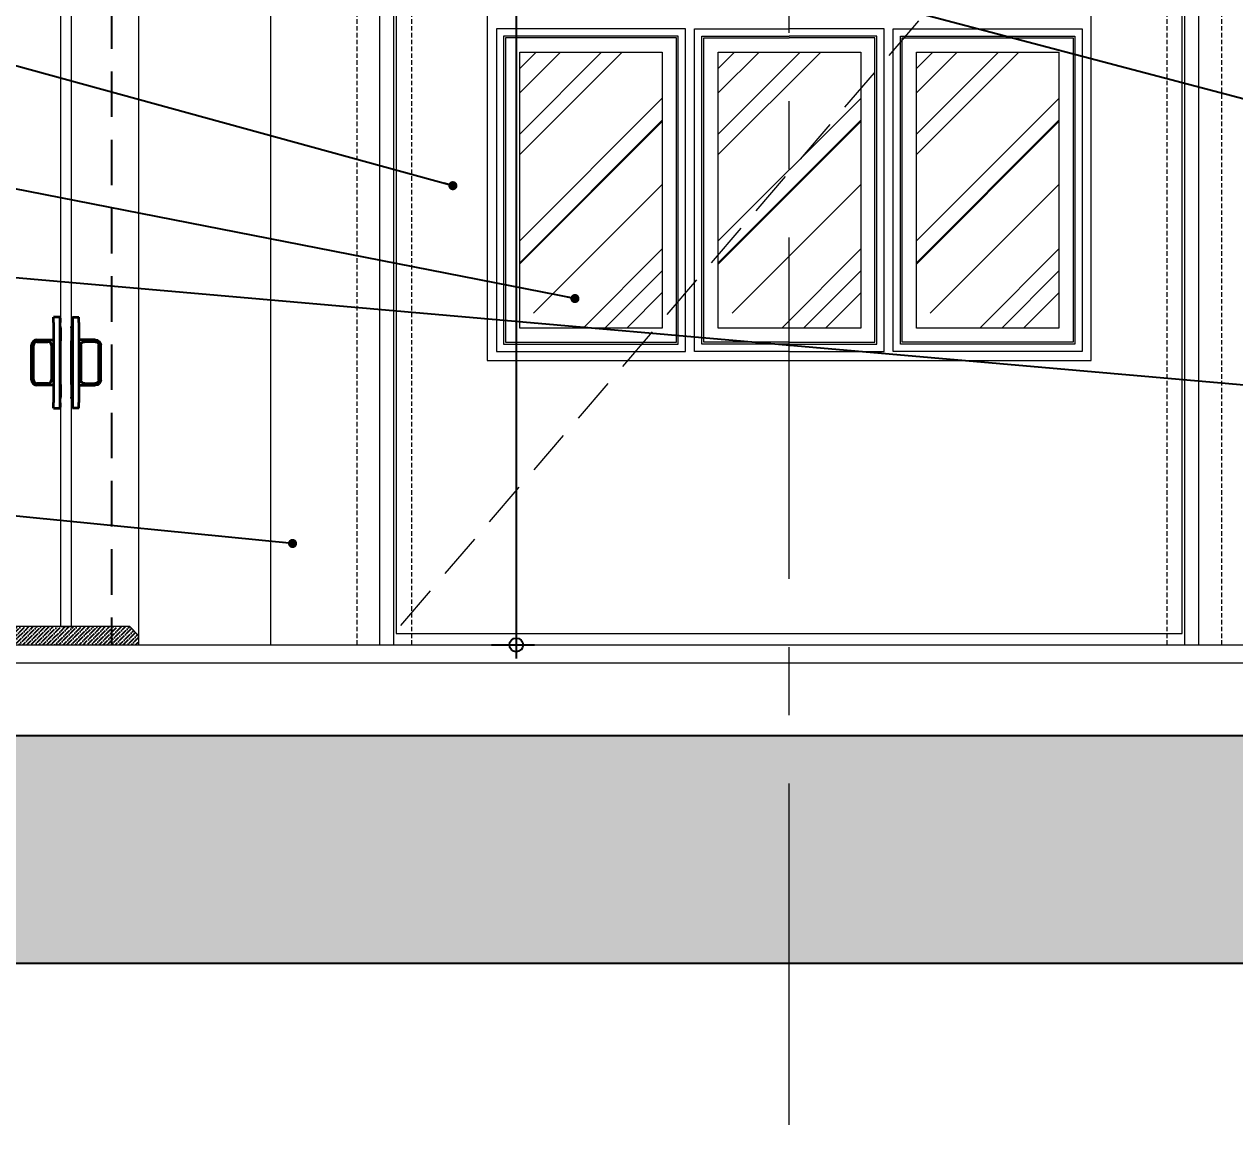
# Model space of a CAD drawing. Header units: inches. Extents: x 258415 to 640093, y 441672 to 945769.
# Drawn here: x 338090 to 339421, y 459196 to 460406 of the extents above; entities that cross this region are included whole.
import ezdxf

# ---------------------------------------------------------------- set-up
doc = ezdxf.new("R2010")
doc.units = ezdxf.units.IN
doc.header["$MEASUREMENT"] = 0
for name, pattern in [('$0$DASHED', [0.75, 0.5, -0.25]), ('CENTERX2', [4, 2.5, -0.5, 0.5, -0.5]), ('DASHED2', [0.375, 0.25, -0.125]), ('HIDDEN', [0.375, 0.25, -0.125])]:
    doc.linetypes.add(name, pattern=pattern)
for name, color, linetype, lineweight in [('Beschlag', 5, 'Continuous', 35), ('CQ Glass Door', 4, 'Continuous', 0), ('CQ Hardware Accs.', 1, 'Continuous', 0), ('CQ Marble', 6, 'Continuous', 0), ('CQ Wood', 30, 'Continuous', 0), ('Glass', 4, 'Continuous', 0)]:
    doc.layers.add(name, color=color, linetype=linetype, lineweight=lineweight)
for name, color, linetype in [('CQ centerline', 8, 'Continuous'), ('CQ marble hatch', 8, 'Continuous'), ('CQ section wall', 3, 'Continuous'), ('CQ Section walls', 3, 'Continuous'), ('CQ SPOT DETAIL DIMENSION', 9, 'Continuous'), ('CQ text label', 3, 'Continuous'), ('CQ Wall hatch_CHB', 8, 'Continuous'), ('CQ_callout', 34, 'Continuous'), ('DIM', 251, 'Continuous')]:
    doc.layers.add(name, color=color, linetype=linetype)
doc.styles.get("Standard").update_dxf_attribs({"font": 'arial.ttf'})
doc.dimstyles.new('CQ Anno', dxfattribs={"dimscale": 40, "dimtxt": 2.2, "dimasz": 0.75, "dimexe": 1, "dimexo": 0.5, "dimgap": 0.5, "dimtad": 1, "dimrnd": 1, "dimdsep": 46, "dimtxsty": 'Standard', "dimblk": 'x-04-bw-gf-dim-50$0$DIM12', "dimcen": 0.0025, "dimdle": 0.5, "dimclrd": 8, "dimclre": 8, "dimclrt": 2, "dimazin": 2, "dimtfac": 1, "dimtix": 1, "dimtmove": 1, "dimatfit": 0, "dimfxl": 50, "dimtolj": 1, "dimtzin": 0, "dimlwd": -1, "dimarcsym": 1})
doc.dimstyles.get("Standard").update_dxf_attribs({"dimtxt": 0.18, "dimasz": 0.18, "dimexe": 0.18, "dimexo": 0.0625, "dimgap": 0.09, "dimtad": 0, "dimtih": 1, "dimtoh": 1, "dimdec": 4, "dimzin": 0, "dimdsep": 46, "dimtxsty": 'Standard', "dimcen": 0.09, "dimadec": 0, "dimazin": 0, "dimtfac": 1, "dimtdec": 4, "dimtofl": 0, "dimtmove": 0, "dimatfit": 3, "dimfxl": 1, "dimtolj": 1, "dimtzin": 0, "dimarcsym": 0})

# ---------------------------------------------------------------- blocks, each defined once
blk = doc.blocks.new('section c and d ff12')
at = {"layer": 'CQ Wall hatch_CHB', "ltscale": 300, "extrusion": (1.65644e-08, -2.02966e-09, 1)}
h = blk.add_hatch(dxfattribs=at)
h.set_pattern_fill('AR-CONC', color=256, scale=10, angle=-13.9714, style=0)
h.set_pattern_definition([(36.028577, (7745.6, -14615.695), (68.0890203, -23.40695), [7.5, -82.5]), (341.028577, (7745.6, -14615.695), (4.696116, 76.343932), [6, -66]), (86.480021, (7751.27, -14617.646), (72.7851354, 52.936981), [6.374019, -70.114211]), (32.212777, (7750.43, -14596.29), (99.570572, -41.829513), [11.25, -123.75]), (82.664212, (7758.72, -14599.77), (114.220033, 71.96377), [9.561034, -105.171376]), (337.21274, (7750.43, -14596.29), (114.220033, 71.96377), [9, -99]), (7.028577, (7758.923, -14603.554), (48.2040844, -53.482392), [7.5, -82.5]), (312.028577, (7758.92, -14603.55), (41.119588, 64.495185), [6, -66]), (57.480021, (7762.94, -14608.01), (89.323671, 11.012793), [6.374019, -70.114211]), (23.5285767, (7745.598, -14615.695), (9.2173322, 32.010976), [0, -65.2, 0, -67, 0, -66.25]), (353.528577, (7745.598, -14615.695), (35.0512903, 31.9228578), [0, -38.2, 0, -63.7, 0, -25.25]), (313.5285767, (7723.957, -14610.311), (51.2584374, -15.0772595), [0, -25, 0, -78, 0, -103.5]), (303.528577, (7714.253, -14607.897), (59.0102484, -4.3659754), [0, -32.5, 0, -51.8, 0, -73.5])])
h.paths.add_polyline_path([(327558, 463573.9), (327558, 463323.9), (332240.1, 463323.9), (332240.1, 463573.9)])
h.paths.add_polyline_path([(327558, 459623.9), (327558, 459373.9), (332240.1, 459373.9), (332240.1, 459623.9)])
at = {"layer": 'CQ Marble', "lineweight": 0, "ltscale": 0.03, "extrusion": (1.65644e-08, -2.02966e-09, 1), "elevation": 0}
for points in [[(331681, 459723.9), (327941.2, 459723.9)], [(331681, 459703.9), (327941.2, 459703.9)]]:
    blk.add_lwpolyline(points, dxfattribs=at)
at = {"layer": 'CQ Section walls', "extrusion": (1.65644e-08, -2.02966e-09, 1), "elevation": 0}
for points in [[(327558, 459623.9), (332240.1, 459623.9)], [(332240.1, 459373.9), (327558, 459373.9)]]:
    blk.add_lwpolyline(points, dxfattribs=at)
blk = doc.blocks.new('agitus L_7110 elevation b')
at = {"layer": 'Beschlag'}
for p, q in [((118981.4, 2057), (118974.4, 2057)), ((118974.4, 2051), (118974.4, 2057)), ((118974.4, 2051), (118974.4, 1963)), ((118981.4, 2057), (118981.4, 2051)), ((118981.4, 2055.6), (118981.9, 2055.6)), ((118981.4, 2051), (118981.4, 1963)), ((118981.9, 2055.6), (118981.9, 2050.8)), ((118981.9, 1962.8), (118981.9, 2050.8)), ((118981.9, 2046.5), (118982.4, 2046.5)), ((118982.4, 2043.5), (118981.9, 2043.5)), ((118981.9, 2042), (118982.4, 2042)), ((118982.4, 2046.5), (118982.4, 2046.5)), ((118982.4, 2045), (118982.4, 2046.5)), ((118982.4, 2045), (118982.4, 2031)), ((118950.4, 1988), (118950.4, 2026)), ((118952.4, 1988), (118952.4, 2026)), ((118952.5, 1988), (118952.5, 2026)), ((118956.4, 2032), (118974.4, 2032)), ((118956.4, 2030), (118968.4, 2030)), ((118956.4, 2029.9), (118968.4, 2029.9)), ((118972.3, 2026), (118972.3, 1988)), ((118972.4, 2026), (118972.4, 1988)), ((118981.9, 2034), (118982.4, 2034)), ((118981.9, 2032), (118982.4, 2032)), ((118982.4, 2032), (118981.9, 2032)), ((118982.4, 2026), (118982.4, 2031)), ((118982.4, 1988), (118982.4, 2026)), ((118968.4, 1984.1), (118956.4, 1984.1)), ((118968.4, 1984), (118956.4, 1984)), ((118982.4, 1983), (118982.4, 1988)), ((118982.4, 1983), (118982.4, 1969)), ((118974.4, 1982), (118956.4, 1982)), ((118982.4, 1982), (118981.9, 1982)), ((118981.9, 1982), (118982.4, 1982)), ((118981.9, 1980), (118982.4, 1980)), ((118981.9, 1972), (118982.4, 1972)), ((118982.4, 1970.5), (118981.9, 1970.5)), ((118974.4, 1957), (118974.4, 1963)), ((118974.4, 1957), (118981.4, 1957)), ((118981.4, 1963), (118981.4, 1957)), ((118981.4, 1958), (118981.9, 1958)), ((118981.9, 1967.5), (118982.4, 1967.5)), ((118981.9, 1962.8), (118981.9, 1958)), ((118982.4, 1967.5), (118982.4, 1969)), ((118982.4, 1967.5), (118982.4, 1967.5))]:
    blk.add_line(p, q, dxfattribs=at)
for centre, radius, start, end in [((118956.4, 2026), 6, 90, 180), ((118956.4, 2026), 4, 90, 180), ((118956.4, 2026), 3.9, 90, 180), ((118968.4, 2026), 4, 0, 90), ((118968.4, 2026), 3.9, 0, 90), ((118956.4, 1988), 6, 180, 270), ((118956.4, 1988), 4, 180, 270), ((118956.4, 1988), 3.9, 180, 270), ((118968.4, 1988), 4, 270, 0), ((118968.4, 1988), 3.9, 270, 0)]:
    blk.add_arc(centre, radius, start, end, dxfattribs=at)
blk = doc.blocks.new('section glass door')
at = {"layer": 'CQ marble hatch', "ltscale": 1000}
h = blk.add_hatch(dxfattribs=at)
h.set_pattern_fill('ANSI36', color=256, scale=25, angle=90, style=0)
h.set_pattern_definition([(135, (833347.281, 105124.397), (-6.076698901, 1.657281518), [7.8125, -1.5625, 0, -1.5625])])
h.paths.add_polyline_path([(329961.2, 459743.9), (330101.2, 459743.9), (330111.2, 459733.9), (330111.2, 459723.9), (329951.2, 459723.9), (329951.2, 459733.9)])
at = {"layer": 'CQ Glass Door', "lineweight": 0, "elevation": 0}
blk.add_lwpolyline([(330037.2, 459743.9), (330025.2, 459743.9), (330025.2, 461943.9), (330037.2, 461943.9)], close=True, dxfattribs=at)
at = {"layer": 'CQ Marble', "lineweight": 0, "ltscale": 1000}
blk.add_line((329951.2, 459723.9, 0), (329951.2, 462748.9, 0), dxfattribs=at)
at = {"layer": 'CQ Marble', "color": 6, "elevation": 0}
blk.add_lwpolyline([(329961.2, 459743.9), (330101.2, 459743.9), (330111.2, 459733.9), (330111.2, 459723.9), (329951.2, 459723.9), (329951.2, 459733.9)], close=True, dxfattribs=at)
at = {"layer": 'CQ section wall', "color": 251, "linetype": 'DASHED2', "ltscale": 200}
blk.add_line((329981.2, 462153.9, 0), (329981.2, 459723.9, 0), dxfattribs=at)
at = {"layer": 'CQ Hardware Accs.'}
blk.add_blockref('agitus L_7110 elevation b', (211042.7, 458027.1, 0), dxfattribs=at)
at = {"layer": 'CQ Hardware Accs.', "xscale": -1, "rotation": 359.9999999999997}
blk.add_blockref('agitus L_7110 elevation b', (449019.6, 458027.1, 0), dxfattribs=at)
blk = doc.blocks.new('x-04-bw-gf-dim-50$0$DIM12')
blk.add_line((0, -1), (0, 1))
at = {"color": 8}
blk.add_line((-1, 0), (1, 0), dxfattribs=at)
blk.add_circle((0, 0), 0.5)
blk = doc.blocks.new('*D433')
at = {"layer": 'Defpoints', "color": 0, "transparency": 16777216}
for p in [(338714.1, 462469.2, 0), (338594, 459723.8), (338631.1, 459723.8)]:
    blk.add_point(p, dxfattribs=at)
at = {"layer": 'DIM', "color": 8, "lineweight": -2, "transparency": 16777216}
for p, q in [((338704.1, 462469.2), (338611.1, 462469.2)), ((338604, 459723.8), (338651.1, 459723.8))]:
    blk.add_line(p, q, dxfattribs=at)
at = {"layer": 'DIM', "color": 8, "transparency": 16777216}
blk.add_line((338631.1, 462454.2), (338631.1, 459738.8), dxfattribs=at)
at = {"layer": 'DIM', "color": 8, "transparency": 16777216, "xscale": 15, "yscale": 15, "zscale": 15}
for p, rotation in [((338631.1, 462469.2), 90), ((338631.1, 459723.8), 270)]:
    blk.add_blockref('x-04-bw-gf-dim-50$0$DIM12', p, dxfattribs=dict(at, rotation=rotation))
at = {"layer": 'DIM', "color": 2, "transparency": 16777216, "insert": (338598.7, 461096.5), "char_height": 44, "attachment_point": 5, "rotation": 90}
blk.add_mtext('\\A1;2745', dxfattribs=at)
blk = doc.blocks.new('FF12 french door elev')
at = {"layer": 'Glass', "lineweight": 0}
h = blk.add_hatch(dxfattribs=at)
h.set_pattern_fill('AR-RROOF', color=256, scale=100, angle=45)
h.set_pattern_definition([(45, (-436.16, -1822.5), (84.852814, 226.27417), [1500, -200, 500, -100]), (45, (-377.47, -1693.1), (-164.75588, 23.334524), [300, -33, 600, -75]), (45, (-460.91, -1727.04), (320.319372, 415.0716806), [800, -140, 400, -100])])
h.paths.add_polyline_path([(343066.6, 460375.2), (343066.6, 460072), (342910, 460072), (342910, 460375.2)])
h = blk.add_hatch(dxfattribs=at)
h.set_pattern_fill('AR-RROOF', color=256, scale=100, angle=45)
h.set_pattern_definition([(45, (-217.84, -1822.5), (84.852814, 226.27417), [1500, -200, 500, -100]), (45, (-159.15, -1693.1), (-164.75588, 23.334524), [300, -33, 600, -75]), (45, (-242.59, -1727.04), (320.319372, 415.0716806), [800, -140, 400, -100])])
h.paths.add_polyline_path([(343284.9, 460375.2), (343284.9, 460072), (343128.3, 460072), (343128.3, 460375.2)])
h = blk.add_hatch(dxfattribs=at)
h.set_pattern_fill('AR-RROOF', color=256, scale=100, angle=45)
h.set_pattern_definition([(45, (0, -1822.5), (84.852814, 226.27417), [1500, -200, 500, -100]), (45, (58.69, -1693.1), (-164.75588, 23.334524), [300, -33, 600, -75]), (45, (-24.75, -1727.04), (320.319372, 415.0716806), [800, -140, 400, -100])])
h.paths.add_polyline_path([(343502.7, 460375.2), (343502.7, 460072), (343346.1, 460072), (343346.1, 460375.2)])
at = {"layer": 'CQ Wood', "color": 32, "elevation": 0}
for points in [[(342636.3, 459723.8), (342636.3, 462469.2), (343776.3, 462469.2), (343776.3, 459723.8)], [(342756.3, 459723.8), (342756.3, 462349.2), (343656.3, 462349.2), (343656.3, 459723.8)], [(343641.3, 459723.8), (343641.3, 462336.3), (342771.3, 462336.3), (342771.3, 459723.8)], [(343206.3, 460046.3), (343102.2, 460046.3), (343102.2, 460400.8), (343206.3, 460400.8)], [(343206.3, 460054.3), (343110.2, 460054.3), (343110.2, 460392.8), (343206.3, 460392.8)], [(343206.3, 460056.3), (343112.2, 460056.3), (343112.2, 460390.8), (343206.3, 460390.8)], [(343206.3, 460046.3), (343310.5, 460046.3), (343310.5, 460400.8), (343206.3, 460400.8)], [(343206.3, 460054.3), (343302.5, 460054.3), (343302.5, 460392.8), (343206.3, 460392.8)], [(343206.3, 460056.3), (343300.5, 460056.3), (343300.5, 460390.8), (343206.3, 460390.8)]]:
    blk.add_lwpolyline(points, dxfattribs=at)
at = {"layer": 'CQ Wood', "color": 134, "linetype": '$0$DASHED', "ltscale": 10, "elevation": 0}
for points in [[(342731.3, 459723.8), (342731.3, 462376.3), (343681.3, 462376.3), (343681.3, 459723.8)], [(342791.3, 459723.8), (342791.3, 462316.3), (343621.3, 462316.3), (343621.3, 459723.8)]]:
    blk.add_lwpolyline(points, dxfattribs=at)
at = {"layer": 'CQ Wood', "color": 134, "linetype": 'HIDDEN', "ltscale": 200, "elevation": 0}
blk.add_lwpolyline([(342771.3, 462336.3), (343641.3, 460751.1), (342771.3, 459736.3)], dxfattribs=at)
at = {"layer": 'CQ Wood', "color": 32, "elevation": 0}
for points in [[(342774.3, 459736.3), (343638.3, 459736.3), (343638.3, 462333.3), (342774.3, 462333.3)], [(342874.3, 460036.3), (343538.3, 460036.3), (343538.3, 462233.3), (342874.3, 462233.3)], [(343092.2, 460400.8), (342884.3, 460400.8), (342884.3, 460046.3), (343092.2, 460046.3)], [(343084.2, 460392.8), (342892.3, 460392.8), (342892.3, 460054.3), (343084.2, 460054.3)], [(343082.2, 460390.8), (342894.3, 460390.8), (342894.3, 460056.3), (343082.2, 460056.3)], [(343320.5, 460400.8), (343528.3, 460400.8), (343528.3, 460046.3), (343320.5, 460046.3)], [(343328.5, 460392.8), (343520.3, 460392.8), (343520.3, 460054.3), (343328.5, 460054.3)], [(343330.5, 460390.8), (343518.3, 460390.8), (343518.3, 460056.3), (343330.5, 460056.3)]]:
    blk.add_lwpolyline(points, close=True, dxfattribs=at)
at = {"layer": 'Glass', "lineweight": 0, "elevation": 0}
for points in [[(342910, 460375.2), (343066.6, 460375.2), (343066.6, 460072), (342910, 460072)], [(343128.3, 460375.2), (343284.9, 460375.2), (343284.9, 460072), (343128.3, 460072)], [(343346.1, 460375.2), (343502.7, 460375.2), (343502.7, 460072), (343346.1, 460072)]]:
    blk.add_lwpolyline(points, close=True, dxfattribs=at)

msp = doc.modelspace()

# ---------------------------------------------------------------- linework, layer by layer
at = {"layer": 'CQ centerline', "linetype": 'CENTERX2', "lineweight": 0, "ltscale": 150}
msp.add_line((338931.272, 459196.424, 0), (338931.272, 463718.596, 0), dxfattribs=at)

# ---------------------------------------------------------------- block references
at = {"layer": 'CQ section wall', "xscale": -1}
msp.add_blockref('section c and d ff12', (668167.445, -0.022, 0), dxfattribs=at)
at = {"layer": 'CQ SPOT DETAIL DIMENSION'}
msp.add_blockref('FF12 french door elev', (-4275.062, 0, 0), dxfattribs=at)
at = {"layer": 'CQ text label', "xscale": -1}
msp.add_blockref('section glass door', (668167.445, -0.022, 0), dxfattribs=at)

# ---------------------------------------------------------------- dimensions: what is measured, and where the dimension line sits
at = {"layer": 'DIM', "color": 8}
dim = msp.add_linear_dim(base=(338631.145, 459723.832), p1=(338714.069, 462469.222, 0), p2=(338594, 459723.832), angle=90, dimstyle='CQ Anno', override={"dimscale": 20}, dxfattribs=at)
dim.commit()
dim.dimension.update_dxf_attribs({"geometry": '*D433', "text_midpoint": (338598.68, 461096.527)})

# ---------------------------------------------------------------- leaders
at = {"layer": 'CQ_callout'}
for points in [[(339723.539, 460246.396, 0.001), (336259.257, 461161.745, 0.001), (335649.722, 461161.745, 0.001)], [(338561.439, 460228.396, -0.001), (336259.257, 460858.656, -0.001), (335649.722, 460858.656, -0.001)], [(338695.62, 460104.379, 0.001), (336143.657, 460604.04, 0.001), (335659.717, 460604.04, 0.001)], [(339613.805, 459993.295, 0), (336249.211, 460287.213, 0), (335701.647, 460287.213, 0)], [(338385.226, 459835.222, 0), (336259.257, 460046.181, 0), (335711.694, 460046.181, 0)]]:
    msp.add_leader(points, dimstyle='Standard', override={"dimasz": 10, "dimldrblk": 'Dot', "dimfxl": 0.1, "dimarcsym": 2}, dxfattribs=at)

doc.saveas('drawing.dxf')
